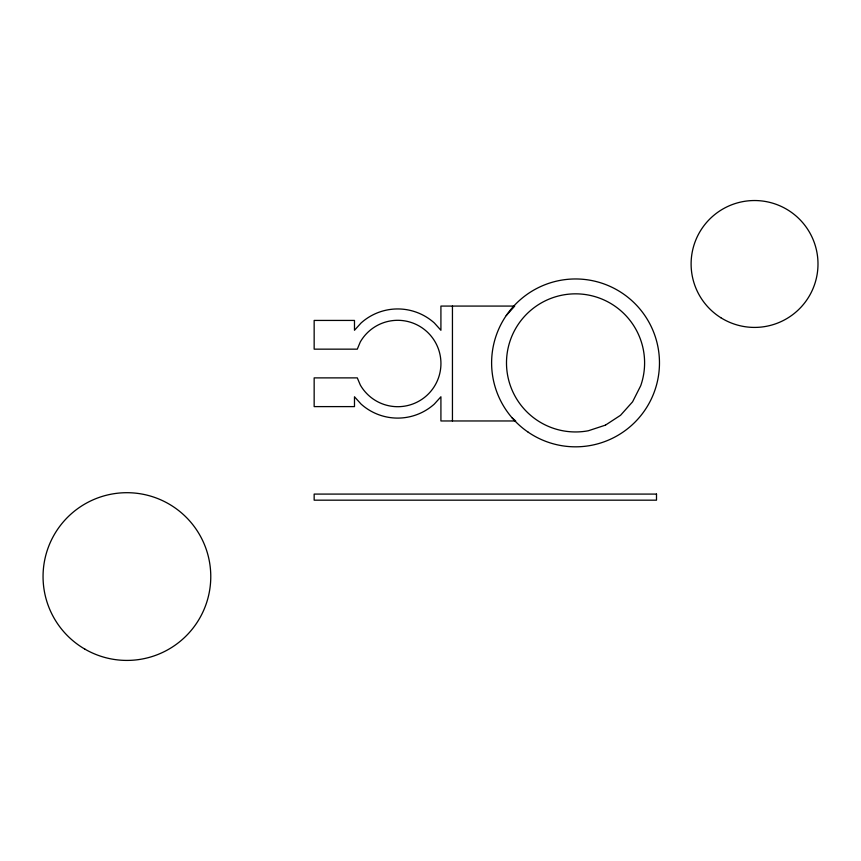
<?xml version="1.0" encoding="UTF-8"?>
<svg xmlns="http://www.w3.org/2000/svg" width="861" height="861" viewBox="0 0 861 861"><rect width="100%" height="100%" fill="white"/><g stroke="black" fill="none" stroke-linecap="round" stroke-linejoin="round"><path stroke-width="1.29" d="M506.236 315.567L514.727 306.075L440.918 306.075L440.918 330.258L434.331 322.961A54.846 54.846 0 0 0 361.082 322.972L354.484 330.258L354.484 320.432L314.157 320.432L314.157 349.157L357.293 349.157L360.275 341.978A43.19 43.19 0 0 1 425.495 330.42A43.19 43.19 0 0 1 425.495 396.62A43.19 43.19 0 0 1 360.318 385.039L357.293 377.882L314.157 377.882L314.157 406.607L354.484 406.607L354.484 396.781L361.071 404.078A54.846 54.846 0 0 0 434.321 404.078L440.918 396.781L440.918 420.964L515.664 420.964L511.897 417.596M605.455 425.13L620.555 415.271L632.577 401.829L640.713 385.739A69.063 69.063 0 0 0 637.786 332.97A69.009 68.955 41.8 0 0 598.395 297.723A69.063 69.063 0 0 0 506.688 357.692A69.063 69.063 0 0 0 588.343 430.758L605.466 425.13M452.445 306.075L452.445 420.964M656.502 494.085L314.157 494.085L314.157 500.176L656.502 500.176L656.502 494.085M84.981 649.183A83.861 83.861 0 0 0 210.773 576.558A83.861 83.861 0 0 0 84.981 503.933A83.861 83.861 0 0 0 84.981 649.183M720.818 317.709A63.445 63.445 0 0 0 817.95 266.318A63.445 63.445 0 0 0 724.876 207.899A63.445 63.445 0 0 0 720.818 317.709M528.223 432.211A83.926 83.926 0 0 0 659.235 369.218A83.926 83.926 0 0 0 539.18 287.251A83.926 83.926 0 0 0 528.223 432.211"/></g></svg>
